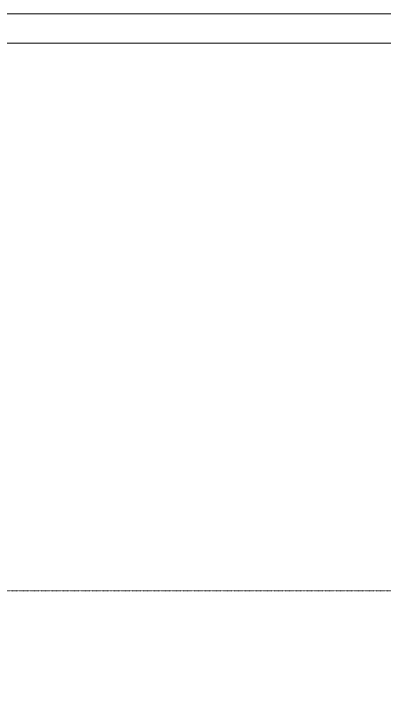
# Model space of a CAD drawing. Extents: x -3709 to 34962, y 0 to 8245.
# Drawn here: x 3711.7 to 3901.1, y 3847.5 to 4205 of the extents above; entities that cross this region are included whole.
import ezdxf

# ---------------------------------------------------------------- set-up
doc = ezdxf.new("R2010")
doc.units = 0
doc.linetypes.add('DOT2', pattern=[0.125, 0, -0.125])
doc.layers.add('20', color=9, linetype='DOT2', lineweight=9)
doc.layers.add('40A', color=9, linetype='Continuous', lineweight=9)

msp = doc.modelspace()

# ---------------------------------------------------------------- linework, layer by layer
at = {"layer": '20'}
msp.add_lwpolyline([(4038.74, 3909.5), (3707.54, 3909.5)], dxfattribs=at)
at = {"layer": '40A'}
for points in [[(6995, 0), (0, 0), (0, 4205), (6995, 4205)], [(6995, 0), (0, 0), (0, 4205), (6995, 4205)], [(80, 4190), (6455.06, 4190), (6455.06, 15), (80, 15)], [(80, 4190), (6455.06, 4190), (6455.06, 15), (80, 15)]]:
    msp.add_lwpolyline(points, close=True, dxfattribs=at)

doc.saveas('drawing.dxf')
